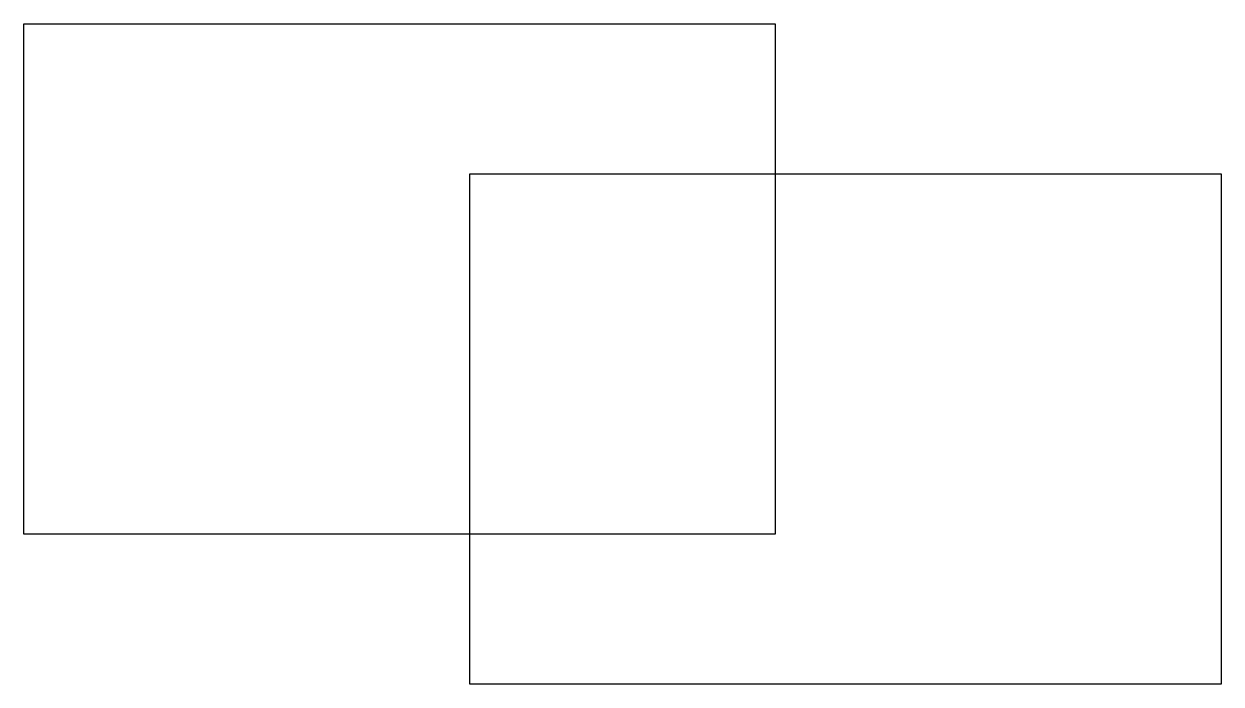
# Model space of a CAD drawing. Header units: millimetres. Extents: x 1355500 to 1501565, y 600697 to 681291.
import ezdxf

# ---------------------------------------------------------------- set-up
doc = ezdxf.new("R2010")
doc.units = ezdxf.units.MM
doc.layers.add('(034) Оформление_0', color=7, linetype='Continuous', lineweight=9)

msp = doc.modelspace()

# ---------------------------------------------------------------- linework, layer by layer
at = {"layer": '(034) Оформление_0', "color": 2, "lineweight": 30}
for points in [[(1355500, 681291), (1447143, 681291), (1447143, 619014), (1355500, 619014)], [(1409922, 662974), (1501565, 662974), (1501565, 600697), (1409922, 600697)]]:
    msp.add_lwpolyline(points, close=True, dxfattribs=at)

doc.saveas('drawing.dxf')
